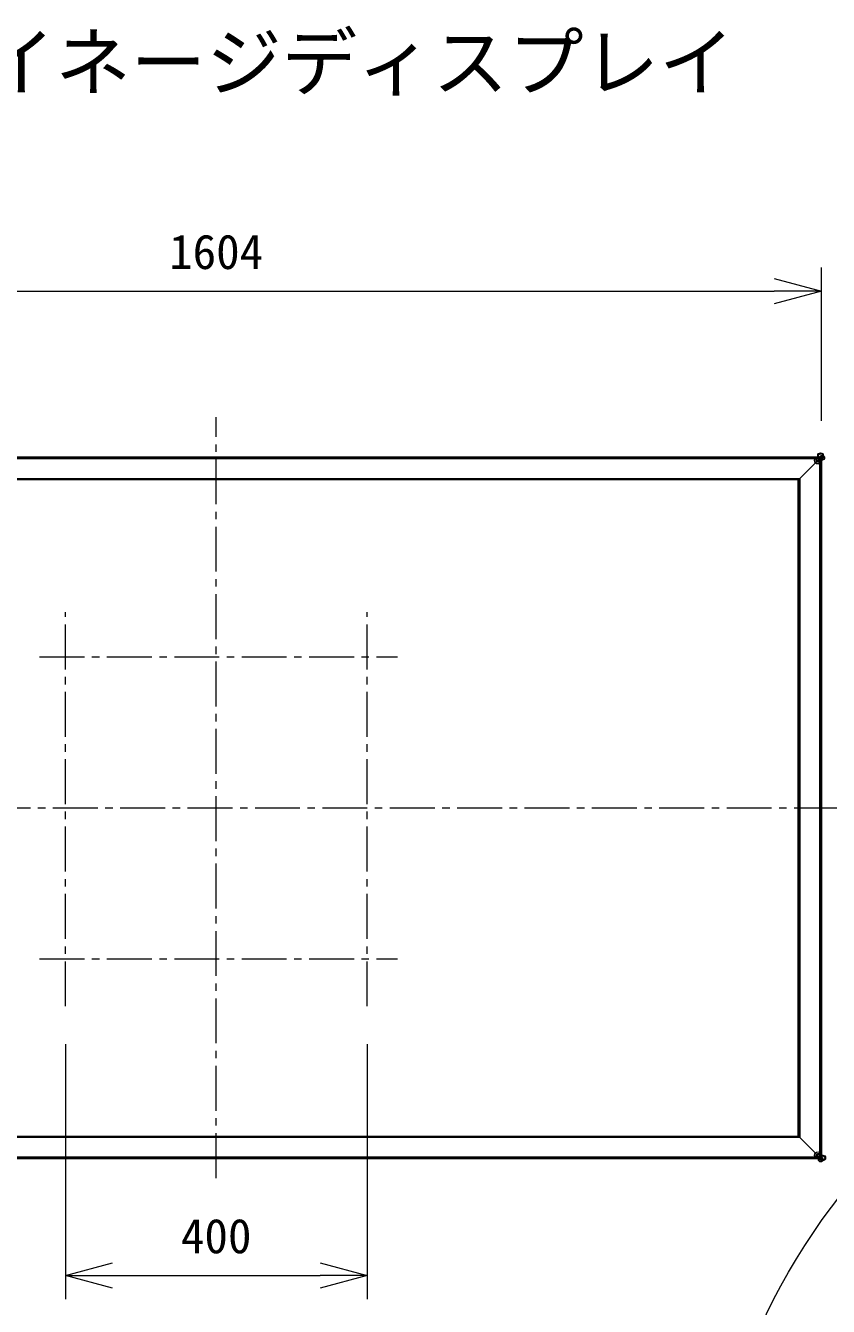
# Model space of a CAD drawing. Units: millimetres, scale not verified. Extents: x -62 to 83, y -61 to 69.
# Drawn here: x -21.1 to 21.5, y -11.1 to 56.8 of the extents above; entities that cross this region are included whole.
import ezdxf
from ezdxf.enums import TextEntityAlignment as Align

# ---------------------------------------------------------------- set-up
doc = ezdxf.new("R2010")
doc.units = ezdxf.units.MM
doc.header["$LTSCALE"] = 0.125
doc.linetypes.add('USER1', pattern=[28.575, 19.05, -3.175, 3.175, -3.175])
for name, color, linetype, lineweight in [('0-0_0', 7, 'Continuous', 18), ('0-5_SUNPO', 7, 'Continuous', 18), ('0-6_GAIKEI', 1, 'Continuous', 18)]:
    doc.layers.add(name, color=color, linetype=linetype, lineweight=lineweight)
doc.layers.add('0-2_MOJI1', color=7, linetype='Continuous')
doc.styles.add('ＭＳ ゴシック', font='')
doc.styles.get('ＭＳ ゴシック').set_extended_font_data('MS Gothic')

# ---------------------------------------------------------------- blocks, each defined once
blk = doc.blocks.new('_Open30')
at = {"layer": '0-0_0'}
blk.add_line((0, 0), (-1, 0), dxfattribs=at)
blk.add_lwpolyline([(-1, 0.26795), (0, 0), (-1, -0.26795)], dxfattribs=at)
blk = doc.blocks.new('D2')
at = {"layer": '0-5_SUNPO'}
for p, q in [((45.5363, 316.3001), (45.5363, 302.7812)), ((61.5363, 316.3001), (61.5363, 302.7812)), ((48.0363, 304.0312), (59.0363, 304.0312))]:
    blk.add_line(p, q, dxfattribs=at)
at = {"layer": '0-5_SUNPO', "xscale": 2.5, "yscale": 2.5, "rotation": 180}
blk.add_blockref('_Open30', (45.5363, 304.0312), dxfattribs=at)
at = {"layer": '0-5_SUNPO', "xscale": 2.5, "yscale": 2.5}
blk.add_blockref('_Open30', (61.5363, 304.0312), dxfattribs=at)
at = {"layer": '0-5_SUNPO', "style": 'ＭＳ ゴシック'}
blk.add_text('400', height=1.833, dxfattribs=at).set_placement((51.6613, 304.6562), align=Align.BOTTOM_LEFT)
blk = doc.blocks.new('D3')
at = {"layer": '0-5_SUNPO'}
for p, q in [((21.4563, 349.3443), (21.4563, 357.4585)), ((85.6163, 349.3443), (85.6163, 357.4585)), ((23.9563, 356.2085), (83.1163, 356.2085))]:
    blk.add_line(p, q, dxfattribs=at)
at = {"layer": '0-5_SUNPO', "xscale": 2.5, "yscale": 2.5, "rotation": 180}
blk.add_blockref('_Open30', (21.4563, 356.2085), dxfattribs=at)
at = {"layer": '0-5_SUNPO', "xscale": 2.5, "yscale": 2.5}
blk.add_blockref('_Open30', (85.6163, 356.2085), dxfattribs=at)
at = {"layer": '0-5_SUNPO', "style": 'ＭＳ ゴシック'}
blk.add_text('1604', height=1.833, dxfattribs=at).set_placement((51.0363, 356.8335), align=Align.BOTTOM_LEFT)

msp = doc.modelspace()

# ---------------------------------------------------------------- linework, layer by layer
at = {"layer": '0-6_GAIKEI', "color": 9, "linetype": 'USER1'}
for p, q in [((-10.9544, -4.3085), (-10.9544, 36.037)), ((-18.9544, 4.7979), (-18.9544, 25.6947)), ((-2.9544, 4.7979), (-2.9544, 25.6947)), ((-20.3218, 23.3151), (-1.3421, 23.3151)), ((-44.6199, 15.3151), (22.7569, 15.3151)), ((-20.3218, 7.3151), (-1.3421, 7.3151))]:
    msp.add_line(p, q, dxfattribs=at)
at = {"layer": '0-6_GAIKEI', "color": 7}
for p, q in [((-42.9344, 33.9271), (21.0256, 33.9271)), ((21.0256, 33.9153), (21.0256, 33.9271)), ((21.0571, 33.9155), (21.066, 33.9066)), ((21.1132, 33.8595), (21.066, 33.9066)), ((21.1132, 33.8595), (21.1221, 33.8506)), ((21.0256, -3.2969), (-42.9344, -3.2969)), ((21.0256, -3.2969), (21.0256, -3.2852)), ((21.0486, -3.2889), (21.0256, -3.2889)), ((21.0486, -3.2889), (21.0486, -3.2889)), ((21.1256, -3.212), (21.1256, -3.212))]:
    msp.add_line(p, q, dxfattribs=at)
at = {"layer": '0-6_GAIKEI'}
for p, q in [((-42.9344, 33.9153), (21.0256, 33.9153)), ((-42.9344, 33.8588), (21.0256, 33.8588)), ((-42.9344, 33.8305), (21.0256, 33.8305)), ((21.029, 33.8225), (21.021, 33.8225)), ((21.0256, 33.8271), (21.0256, 33.9153)), ((21.0455, 33.9073), (21.0256, 33.9073)), ((21.0256, 33.8508), (21.046, 33.8508)), ((21.029, 33.8225), (21.046, 33.8507)), ((21.0573, 33.8394), (21.029, 33.8225)), ((21.029, 33.8225), (21.029, -3.1924)), ((21.0462, 33.9066), (21.0455, 33.9073)), ((21.046, 33.8508), (21.0462, 33.9066)), ((21.046, 33.8507), (21.046, 33.8508)), ((21.1132, 33.8397), (21.0573, 33.8394)), ((21.0573, 33.8394), (21.0573, 33.8394)), ((21.0573, 33.8394), (21.0573, -3.2093)), ((21.1139, 33.839), (21.1132, 33.8397)), ((21.1139, 33.839), (21.1139, -3.2089)), ((-41.891, 32.7836), (19.9822, 32.7836)), ((-41.8627, 32.7553), (19.9539, 32.7553)), ((-41.8461, 32.7388), (19.9373, 32.7388)), ((-41.8344, 32.7271), (19.9256, 32.7271)), ((19.8656, 32.7271), (19.8656, -2.0969)), ((19.8776, 32.7271), (19.8776, -2.0969)), ((19.9256, 32.7271), (19.9822, 32.7836)), ((19.9373, 32.7388), (19.9373, -2.1087)), ((19.9539, 32.7553), (19.9539, -2.1252)), ((19.9822, 32.7836), (19.9822, -2.1535)), ((19.9822, -2.1535), (-41.891, -2.1535)), ((19.9539, -2.1252), (-41.8627, -2.1252)), ((19.9373, -2.1087), (-41.8461, -2.1087)), ((19.9256, -2.0969), (-41.8344, -2.0969)), ((19.9539, -2.1252), (19.9373, -2.1087)), ((19.9822, -2.1535), (19.9539, -2.1252)), ((21.0256, -3.1969), (19.9822, -2.1535)), ((21.0256, -3.2004), (-42.9344, -3.2004)), ((21.0256, -3.2287), (-42.9344, -3.2287)), ((21.0256, -3.2852), (-42.9344, -3.2852)), ((21.021, -3.1924), (21.029, -3.1924)), ((21.0256, -3.2852), (21.0256, -3.1969)), ((21.046, -3.2207), (21.0256, -3.2207)), ((21.0256, -3.2772), (21.0455, -3.2772)), ((21.046, -3.2206), (21.029, -3.1924)), ((21.029, -3.1924), (21.0573, -3.2093)), ((21.0455, -3.2772), (21.0462, -3.2765)), ((21.046, -3.2207), (21.046, -3.2206)), ((21.0462, -3.2765), (21.046, -3.2207)), ((21.0573, -3.2093), (21.0573, -3.2093)), ((21.0573, -3.2093), (21.1132, -3.2096)), ((21.1132, -3.2096), (21.1139, -3.2089))]:
    msp.add_line(p, q, dxfattribs=at)
for points in [[(19.9822, 32.7836), (21.021, 33.8225), (21.0256, 33.8271)], [(19.9256, 32.7271), (19.9256, -2.0969), (19.9373, -2.1087)]]:
    msp.add_lwpolyline(points, dxfattribs=at)
at = {"layer": '0-6_GAIKEI', "color": 7}
for points in [[(21.0256, 33.9191), (21.0486, 33.9191), (21.0486, 33.919)], [(21.1256, 33.8421), (21.1256, 33.8421), (21.1256, -3.212)], [(21.1221, -3.2205), (21.066, -3.2765), (21.0571, -3.2854)]]:
    msp.add_lwpolyline(points, dxfattribs=at)
at = {"layer": '0-6_GAIKEI'}
for centre, radius in [((21.0807, 33.9869), 0.1516), ((21.0871, 33.9633), 0.1272), ((21.1047, 33.9024), 0.0638), ((21.167, 33.8812), 0.1242), ((21.1332, 33.8911), 0.0891), ((20.9457, 33.7394), 0.1955), ((20.9502, 33.7433), 0.1896), ((20.9778, 33.7832), 0.1412), ((20.9878, 33.7702), 0.1434), ((20.9907, 33.7711), 0.1404), ((20.9904, 33.8042), 0.1166), ((21.0271, 33.8162), 0.0394), ((21.0336, 33.827), 0.0268), ((21.0346, 33.8283), 0.0251), ((21.0319, 33.9232), 0.0172), ((21.0403, 33.8312), 0.0189), ((21.0446, 33.833), 0.0143), ((21.0831, 33.8815), 0.0525), ((21.0976, 33.8695), 0.0644), ((21.0756, 33.8863), 0.0367), ((21.0446, 33.8472), 0.00381), ((21.0644, 33.8964), 0.0218), ((21.066, 33.8961), 0.0229), ((21.0608, 33.9021), 0.0151), ((21.0463, 33.8511), 0.00049), ((21.0801, 33.9068), 0.0337), ((21.0551, 33.9121), 0.004), ((21.0568, 33.9107), 0.00562), ((21.0558, 33.913), 0.00307), ((21.0557, 33.9132), 0.00278), ((21.0556, 33.914), 0.00208), ((21.0574, 33.8396), 0.00015), ((21.0936, 33.8681), 0.0355), ((21.1142, 33.8713), 0.0312), ((21.1057, 33.856), 0.0184), ((21.1084, 33.8544), 0.0153), ((21.1313, 33.8206), 0.0222), ((21.1296, 33.826), 0.0166), ((21.1186, 33.8485), 0.00408), ((21.119, 33.8487), 0.00359), ((21.1191, 33.8494), 0.00358), ((21.1198, 33.8491), 0.00271), ((21.1206, 33.849), 0.00202), ((49.1532, -26.3775), 34.3182), ((20.9459, -3.1091), 0.1955), ((20.9499, -3.1136), 0.1896), ((20.9767, -3.1511), 0.1434), ((20.9777, -3.154), 0.1404), ((20.9897, -3.1411), 0.1412), ((21.0108, -3.1538), 0.1166), ((21.0878, -3.3303), 0.1242), ((21.025, -3.1917), 0.0368), ((21.0272, -3.2947), 0.0222), ((21.034, -3.1976), 0.026), ((21.0342, -3.1974), 0.026), ((21.0976, -3.2966), 0.0891), ((21.076, -3.261), 0.0644), ((21.0326, -3.2929), 0.0166), ((21.0881, -3.2465), 0.0525), ((21.0747, -3.2569), 0.0355), ((21.1934, -3.244), 0.1516), ((21.1699, -3.2504), 0.1272), ((21.0626, -3.2691), 0.0184), ((21.109, -3.2681), 0.0638), ((21.061, -3.2718), 0.0153), ((21.052, -3.2071), 0.00571), ((21.0778, -3.2775), 0.0312), ((21.0551, -3.2819), 0.00408), ((21.0552, -3.2824), 0.00359), ((21.056, -3.2824), 0.00358), ((21.0557, -3.2831), 0.00271), ((21.0556, -3.2839), 0.00202), ((21.0928, -3.2389), 0.0367), ((21.0578, -3.2097), 0.00063), ((21.1134, -3.2435), 0.0337), ((21.1027, -3.2293), 0.0229), ((21.1029, -3.2278), 0.0218), ((21.1086, -3.2242), 0.0151), ((21.1172, -3.2202), 0.00562), ((21.1297, -3.1953), 0.0172), ((21.1187, -3.2184), 0.004), ((21.1196, -3.2192), 0.00307), ((21.1197, -3.219), 0.00278), ((21.1205, -3.2189), 0.00208)]:
    msp.add_circle(centre, radius, dxfattribs=at)
at = {"layer": '0-6_GAIKEI', "color": 7}
for centre, start, end in [((21.0486, 33.9071), 45, 90), ((21.1136, 33.8421), 0, 45), ((21.0486, -3.2769), 270, 315), ((21.1136, -3.212), 315, 0)]:
    msp.add_arc(centre, 0.012, start, end, dxfattribs=at)
at = {"layer": '0-6_GAIKEI'}
for centre, major_axis, start_param, end_param in [((21.0462, 33.8868), (0.0198, 0.0198), 0, 1.0471976), ((21.0934, 33.8397), (0.0198, 0.0198), 5.2359878, 6.2831853), ((21.0462, -3.2567), (0.0198, -0.0198), 5.2359878, 6.2831853), ((21.0934, -3.2096), (0.0198, -0.0198), 6.2831853, 7.3303829)]:
    msp.add_ellipse(centre, major_axis=major_axis, ratio=0.57735, start_param=start_param, end_param=end_param, dxfattribs=at)
at = {"layer": '0-6_GAIKEI', "color": 7}
for centre, major_axis, start_param, end_param in [((21.0486, 33.9071), (0.00848, 0.00848), 0, 0.7854502), ((21.1136, 33.8421), (-0.00848, -0.00848), 2.3561424, 3.1415927), ((21.0486, -3.2769), (-0.00848, 0.00848), 2.3561424, 3.1415927), ((21.1136, -3.212), (0.00848, -0.00848), 6.2831853, 7.0686355)]:
    msp.add_ellipse(centre, major_axis=major_axis, ratio=0.999896, start_param=start_param, end_param=end_param, dxfattribs=at)

# ---------------------------------------------------------------- block references
at = {"layer": '0-5_SUNPO'}
for name in ['D3', 'D2']:
    msp.add_blockref(name, (-64.4907, -313.5022), dxfattribs=at)

# ---------------------------------------------------------------- texts
at = {"layer": '0-2_MOJI1', "style": 'ＭＳ ゴシック'}
msp.add_text('屋内サイネージディスプレイ', height=2.933, dxfattribs=at).set_placement((-35.4907, 52.4978), align=Align.BOTTOM_LEFT)

doc.saveas('drawing.dxf')
